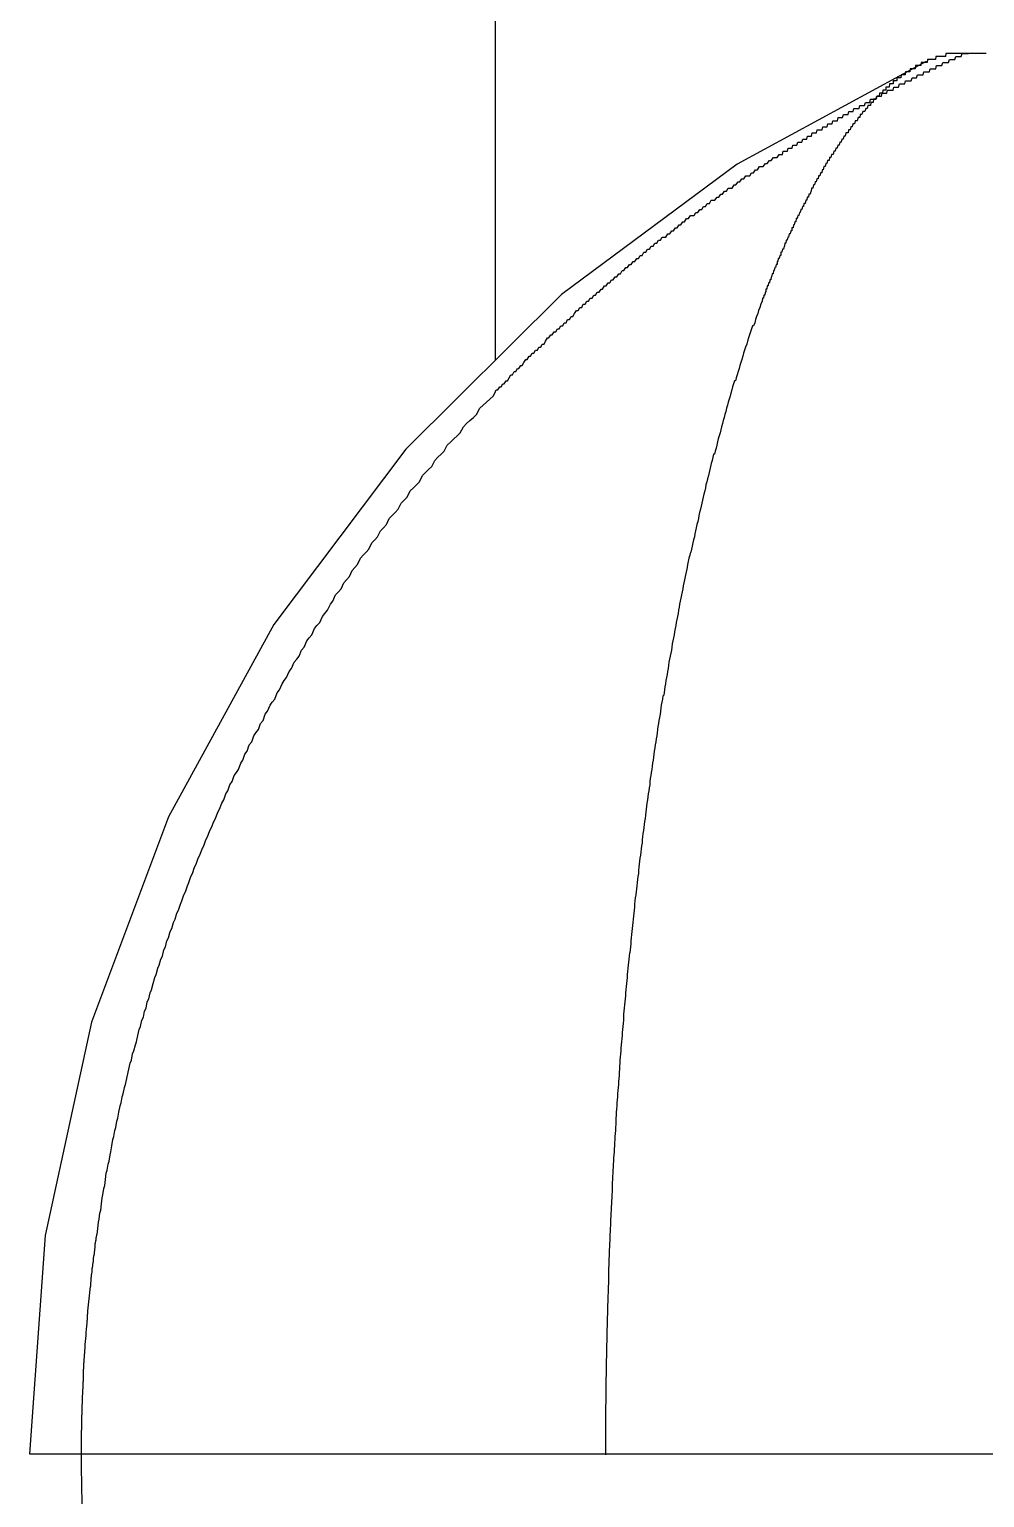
# Paper-space layout '2 DOOR PANEL LAYOUT - A1 Sheet' of a CAD drawing. Extents: x 50 to 825, y 22 to 486.
# Drawn here: x 437.1713 to 437.2119, y 339.5498 to 339.6122 of the extents above; entities that cross this region are included whole.
import ezdxf

# ---------------------------------------------------------------- set-up
doc = ezdxf.new("R2010")
doc.units = 0
doc.layers.add('N-EQPM', color=3, linetype='Continuous', lineweight=25)

psp = doc.layouts.new('2 DOOR PANEL LAYOUT - A1 Sheet')

# ---------------------------------------------------------------- linework, layer by layer
at = {"layer": 'N-EQPM', "linetype": 'Continuous'}
for p, q in [((437.191128, 339.598176), (437.191128, 340.42621)), ((437.209439, 339.610876), (437.20141, 339.60652)), ((437.20141, 339.60652), (437.193934, 339.600965)), ((437.17198, 339.560939), (437.171314, 339.551654)), ((437.171314, 339.551654), (437.22668, 339.551654))]:
    psp.add_line(p, q, dxfattribs=at)
psp.add_lwpolyline([(437.193934, 339.600965), (437.187315, 339.594386), (437.181707, 339.586928), (437.177224, 339.578748), (437.173961, 339.570021), (437.17198, 339.560939)], dxfattribs=at)
at = {"layer": 'N-EQPM'}
for points in [[(437.206978, 339.609142, 0), (437.207004, 339.609142, 0), (437.207043, 339.609142, 0), (437.207069, 339.609272, 0), (437.207108, 339.609272, 0), (437.207147, 339.609272, 0), (437.207173, 339.609272, 0), (437.207212, 339.609272, 0), (437.207238, 339.609272, 0), (437.207277, 339.609272, 0), (437.207303, 339.609272, 0), (437.207342, 339.609402, 0), (437.207368, 339.609402, 0), (437.207407, 339.609402, 0), (437.207433, 339.609402, 0), (437.207472, 339.609402, 0), (437.207498, 339.609402, 0), (437.207538, 339.609402, 0), (437.207577, 339.609532, 0), (437.207603, 339.609532, 0), (437.207642, 339.609532, 0), (437.207668, 339.609532, 0), (437.207707, 339.609532, 0), (437.207733, 339.609532, 0), (437.207772, 339.609532, 0), (437.207798, 339.609662, 0), (437.207837, 339.609662, 0), (437.207876, 339.609662, 0), (437.207902, 339.609662, 0), (437.207941, 339.609662, 0), (437.207967, 339.609662, 0), (437.208006, 339.609662, 0), (437.208032, 339.609662, 0), (437.208071, 339.609792, 0), (437.208097, 339.609792, 0), (437.208136, 339.609792, 0), (437.208175, 339.609792, 0), (437.208201, 339.609792, 0), (437.20824, 339.609792, 0), (437.208266, 339.609792, 0), (437.208305, 339.609923, 0), (437.208331, 339.609923, 0), (437.20837, 339.609923, 0), (437.208396, 339.609923, 0), (437.208436, 339.609923, 0), (437.208475, 339.609923, 0), (437.208501, 339.609923, 0), (437.20854, 339.609923, 0), (437.208566, 339.610053, 0), (437.208605, 339.610053, 0), (437.208631, 339.610053, 0), (437.20867, 339.610053, 0), (437.208709, 339.610053, 0), (437.208735, 339.610053, 0), (437.208774, 339.610053, 0), (437.2088, 339.610053, 0), (437.208839, 339.610183, 0), (437.208865, 339.610183, 0), (437.208904, 339.610183, 0), (437.208943, 339.610183, 0), (437.208969, 339.610183, 0), (437.209008, 339.610183, 0), (437.209034, 339.610183, 0), (437.209073, 339.610313, 0), (437.209112, 339.610313, 0), (437.209138, 339.610313, 0), (437.209177, 339.610313, 0), (437.209203, 339.610313, 0), (437.209242, 339.610313, 0), (437.209268, 339.610313, 0), (437.209307, 339.610313, 0), (437.209347, 339.610443, 0), (437.209373, 339.610443, 0), (437.209412, 339.610443, 0), (437.209438, 339.610443, 0), (437.209477, 339.610443, 0), (437.209516, 339.610443, 0), (437.209542, 339.610443, 0), (437.209581, 339.610443, 0), (437.209607, 339.610573, 0), (437.209646, 339.610573, 0), (437.209685, 339.610573, 0), (437.209711, 339.610573, 0), (437.20975, 339.610573, 0), (437.209776, 339.610573, 0), (437.209815, 339.610573, 0), (437.209854, 339.610573, 0), (437.20988, 339.610703, 0), (437.209919, 339.610703, 0), (437.209945, 339.610703, 0), (437.209984, 339.610703, 0), (437.210023, 339.610703, 0), (437.210049, 339.610703, 0), (437.210088, 339.610703, 0), (437.210114, 339.610703, 0), (437.210153, 339.610834, 0), (437.210192, 339.610834, 0), (437.210218, 339.610834, 0), (437.210258, 339.610834, 0), (437.210284, 339.610834, 0), (437.210323, 339.610834, 0), (437.210362, 339.610834, 0), (437.210388, 339.610834, 0), (437.210427, 339.610964, 0), (437.210453, 339.610964, 0), (437.210492, 339.610964, 0), (437.210531, 339.610964, 0), (437.210557, 339.610964, 0), (437.210596, 339.610964, 0), (437.210635, 339.610964, 0), (437.210661, 339.610964, 0), (437.2107, 339.611094, 0), (437.210726, 339.611094, 0), (437.210765, 339.611094, 0), (437.210804, 339.611094, 0), (437.21083, 339.611094, 0), (437.210869, 339.611094, 0), (437.210895, 339.611094, 0), (437.210934, 339.611094, 0), (437.210973, 339.611224, 0), (437.210999, 339.611224, 0), (437.211038, 339.611224, 0), (437.211077, 339.611224, 0), (437.211103, 339.611224, 0), (437.211142, 339.611224, 0), (437.211169, 339.611224, 0), (437.211208, 339.611224, 0), (437.211247, 339.611224, 0)], [(437.209438, 339.610834, 0), (437.209425, 339.610834, 0), (437.209412, 339.610834, 0), (437.209386, 339.610834, 0), (437.209373, 339.610834, 0), (437.20936, 339.610834, 0), (437.209334, 339.610834, 0), (437.20932, 339.610834, 0), (437.209307, 339.610834, 0), (437.209281, 339.610834, 0), (437.209268, 339.610834, 0), (437.209255, 339.610834, 0), (437.209229, 339.610834, 0), (437.209216, 339.610703, 0), (437.209203, 339.610703, 0), (437.209177, 339.610703, 0), (437.209164, 339.610703, 0), (437.209151, 339.610703, 0), (437.209125, 339.610703, 0), (437.209112, 339.610703, 0), (437.209099, 339.610703, 0), (437.209086, 339.610703, 0), (437.20906, 339.610703, 0), (437.209047, 339.610703, 0), (437.209034, 339.610703, 0), (437.209008, 339.610703, 0), (437.208995, 339.610703, 0), (437.208982, 339.610703, 0), (437.208969, 339.610573, 0), (437.208943, 339.610573, 0), (437.20893, 339.610573, 0), (437.208917, 339.610573, 0), (437.208891, 339.610573, 0), (437.208878, 339.610573, 0), (437.208865, 339.610573, 0), (437.208852, 339.610573, 0), (437.208826, 339.610573, 0), (437.208813, 339.610573, 0), (437.2088, 339.610573, 0), (437.208787, 339.610573, 0), (437.208761, 339.610573, 0), (437.208748, 339.610443, 0), (437.208735, 339.610443, 0), (437.208722, 339.610443, 0), (437.208696, 339.610443, 0), (437.208683, 339.610443, 0), (437.20867, 339.610443, 0), (437.208657, 339.610443, 0), (437.208631, 339.610443, 0), (437.208618, 339.610443, 0), (437.208605, 339.610443, 0), (437.208592, 339.610443, 0), (437.208566, 339.610443, 0), (437.208553, 339.610313, 0), (437.20854, 339.610313, 0), (437.208527, 339.610313, 0), (437.208514, 339.610313, 0), (437.208488, 339.610313, 0), (437.208475, 339.610313, 0), (437.208462, 339.610313, 0), (437.208449, 339.610313, 0), (437.208423, 339.610313, 0), (437.208409, 339.610313, 0), (437.208396, 339.610313, 0), (437.208383, 339.610313, 0), (437.20837, 339.610183, 0), (437.208344, 339.610183, 0), (437.208331, 339.610183, 0), (437.208318, 339.610183, 0), (437.208305, 339.610183, 0), (437.208292, 339.610183, 0), (437.208279, 339.610183, 0), (437.208253, 339.610183, 0), (437.20824, 339.610183, 0), (437.208227, 339.610183, 0), (437.208214, 339.610183, 0), (437.208201, 339.610183, 0), (437.208188, 339.610053, 0), (437.208162, 339.610053, 0), (437.208149, 339.610053, 0), (437.208136, 339.610053, 0), (437.208123, 339.610053, 0), (437.20811, 339.610053, 0), (437.208097, 339.610053, 0), (437.208071, 339.610053, 0), (437.208058, 339.610053, 0), (437.208045, 339.610053, 0), (437.208032, 339.609923, 0), (437.208019, 339.609923, 0), (437.208006, 339.609923, 0), (437.207993, 339.609923, 0), (437.207967, 339.609923, 0), (437.207954, 339.609923, 0), (437.207941, 339.609923, 0), (437.207928, 339.609923, 0), (437.207915, 339.609923, 0), (437.207902, 339.609923, 0), (437.207889, 339.609923, 0), (437.207863, 339.609792, 0), (437.20785, 339.609792, 0), (437.207837, 339.609792, 0), (437.207824, 339.609792, 0), (437.207811, 339.609792, 0), (437.207798, 339.609792, 0), (437.207785, 339.609792, 0), (437.207772, 339.609792, 0), (437.207759, 339.609792, 0), (437.207733, 339.609792, 0), (437.20772, 339.609662, 0), (437.207707, 339.609662, 0), (437.207694, 339.609662, 0), (437.207681, 339.609662, 0), (437.207668, 339.609662, 0), (437.207655, 339.609662, 0), (437.207642, 339.609662, 0), (437.207629, 339.609662, 0), (437.207616, 339.609662, 0), (437.207603, 339.609662, 0), (437.20759, 339.609532, 0), (437.207564, 339.609532, 0), (437.207551, 339.609532, 0), (437.207538, 339.609532, 0), (437.207525, 339.609532, 0), (437.207512, 339.609532, 0), (437.207498, 339.609532, 0), (437.207485, 339.609532, 0), (437.207472, 339.609532, 0), (437.207459, 339.609532, 0), (437.207446, 339.609402, 0), (437.207433, 339.609402, 0), (437.20742, 339.609402, 0), (437.207407, 339.609402, 0), (437.207394, 339.609402, 0), (437.207381, 339.609402, 0), (437.207368, 339.609402, 0), (437.207355, 339.609402, 0), (437.207342, 339.609402, 0), (437.207316, 339.609272, 0), (437.207303, 339.609272, 0), (437.20729, 339.609272, 0), (437.207277, 339.609272, 0), (437.207264, 339.609272, 0), (437.207251, 339.609272, 0), (437.207238, 339.609272, 0), (437.207225, 339.609272, 0), (437.207212, 339.609272, 0), (437.207199, 339.609272, 0), (437.207186, 339.609142, 0), (437.207173, 339.609142, 0), (437.20716, 339.609142, 0), (437.207147, 339.609142, 0), (437.207134, 339.609142, 0), (437.207121, 339.609142, 0), (437.207108, 339.609142, 0), (437.207095, 339.609142, 0), (437.207082, 339.609142, 0), (437.207069, 339.609012, 0), (437.207056, 339.609012, 0), (437.207043, 339.609012, 0), (437.20703, 339.609012, 0)], [(437.211247, 339.611224, 0), (437.211234, 339.611224, 0), (437.211221, 339.611224, 0), (437.211195, 339.611224, 0), (437.211182, 339.611224, 0), (437.211169, 339.611224, 0), (437.211155, 339.611224, 0), (437.211142, 339.611224, 0), (437.211129, 339.611224, 0), (437.211116, 339.611224, 0), (437.211103, 339.611224, 0), (437.211077, 339.611224, 0), (437.211064, 339.611224, 0), (437.211051, 339.611224, 0), (437.211038, 339.611224, 0), (437.211025, 339.611224, 0), (437.211012, 339.611224, 0), (437.210999, 339.611224, 0), (437.210986, 339.611224, 0), (437.21096, 339.611224, 0), (437.210947, 339.611224, 0), (437.210934, 339.611224, 0), (437.210921, 339.611224, 0), (437.210908, 339.611224, 0), (437.210895, 339.611224, 0), (437.210882, 339.611224, 0), (437.210869, 339.611224, 0), (437.210856, 339.611224, 0), (437.21083, 339.611224, 0), (437.210817, 339.611224, 0), (437.210804, 339.611224, 0), (437.210791, 339.611224, 0), (437.210778, 339.611224, 0), (437.210765, 339.611224, 0), (437.210752, 339.611224, 0), (437.210739, 339.611224, 0), (437.210713, 339.611224, 0), (437.2107, 339.611224, 0), (437.210687, 339.611224, 0), (437.210674, 339.611224, 0), (437.210661, 339.611224, 0), (437.210648, 339.611224, 0), (437.210635, 339.611224, 0), (437.210622, 339.611224, 0), (437.210609, 339.611224, 0), (437.210583, 339.611224, 0), (437.21057, 339.611224, 0), (437.210557, 339.611224, 0), (437.210544, 339.611224, 0), (437.210531, 339.611224, 0), (437.210518, 339.611224, 0), (437.210505, 339.611224, 0), (437.210492, 339.611224, 0), (437.210479, 339.611224, 0), (437.210453, 339.611224, 0), (437.21044, 339.611224, 0), (437.210427, 339.611224, 0), (437.210414, 339.611224, 0), (437.210401, 339.611224, 0), (437.210388, 339.611224, 0), (437.210375, 339.611224, 0), (437.210362, 339.611224, 0), (437.210349, 339.611224, 0), (437.210336, 339.611224, 0), (437.21031, 339.611224, 0), (437.210297, 339.611224, 0), (437.210284, 339.611224, 0), (437.210271, 339.611224, 0), (437.210258, 339.611094, 0), (437.210244, 339.611094, 0), (437.210231, 339.611094, 0), (437.210218, 339.611094, 0), (437.210205, 339.611094, 0), (437.210192, 339.611094, 0), (437.210166, 339.611094, 0), (437.210153, 339.611094, 0), (437.21014, 339.611094, 0), (437.210127, 339.611094, 0), (437.210114, 339.611094, 0), (437.210101, 339.611094, 0), (437.210088, 339.611094, 0), (437.210075, 339.611094, 0), (437.210062, 339.611094, 0), (437.210049, 339.611094, 0), (437.210036, 339.611094, 0), (437.210023, 339.611094, 0), (437.209997, 339.611094, 0), (437.209984, 339.611094, 0), (437.209971, 339.611094, 0), (437.209958, 339.611094, 0), (437.209945, 339.611094, 0), (437.209932, 339.611094, 0), (437.209919, 339.611094, 0), (437.209906, 339.611094, 0), (437.209893, 339.611094, 0), (437.20988, 339.611094, 0), (437.209867, 339.611094, 0), (437.209854, 339.611094, 0), (437.209841, 339.610964, 0), (437.209828, 339.610964, 0), (437.209802, 339.610964, 0), (437.209789, 339.610964, 0), (437.209776, 339.610964, 0), (437.209763, 339.610964, 0), (437.20975, 339.610964, 0), (437.209737, 339.610964, 0), (437.209724, 339.610964, 0), (437.209711, 339.610964, 0), (437.209698, 339.610964, 0), (437.209685, 339.610964, 0), (437.209672, 339.610964, 0), (437.209659, 339.610964, 0), (437.209646, 339.610964, 0), (437.209633, 339.610964, 0), (437.20962, 339.610964, 0), (437.209607, 339.610964, 0), (437.209594, 339.610964, 0), (437.209581, 339.610964, 0), (437.209568, 339.610964, 0), (437.209555, 339.610964, 0), (437.209529, 339.610964, 0), (437.209516, 339.610964, 0), (437.209503, 339.610964, 0), (437.20949, 339.610834, 0), (437.209477, 339.610834, 0), (437.209464, 339.610834, 0), (437.209451, 339.610834, 0), (437.209438, 339.610834, 0)], [(437.211988, 339.611224, 0), (437.211871, 339.611224, 0), (437.211741, 339.611224, 0), (437.211624, 339.611224, 0), (437.211494, 339.611224, 0), (437.211364, 339.611224, 0), (437.211247, 339.611224, 0)], [(437.20703, 339.609012, 0), (437.207004, 339.609012, 0), (437.206965, 339.609012, 0), (437.206939, 339.608881, 0), (437.2069, 339.608881, 0), (437.206874, 339.608881, 0), (437.206835, 339.608751, 0), (437.206809, 339.608751, 0), (437.20677, 339.608751, 0), (437.206744, 339.608751, 0), (437.206705, 339.608621, 0), (437.206679, 339.608621, 0), (437.20664, 339.608621, 0), (437.206614, 339.608491, 0), (437.206574, 339.608491, 0), (437.206548, 339.608491, 0), (437.206509, 339.608361, 0), (437.206483, 339.608361, 0), (437.206457, 339.608361, 0), (437.206418, 339.608361, 0), (437.206392, 339.608231, 0), (437.206366, 339.608231, 0), (437.206327, 339.608231, 0), (437.206301, 339.608101, 0), (437.206275, 339.608101, 0), (437.206236, 339.608101, 0), (437.20621, 339.60797, 0), (437.206184, 339.60797, 0), (437.206145, 339.60797, 0), (437.206119, 339.60784, 0), (437.206093, 339.60784, 0), (437.206054, 339.60784, 0), (437.206028, 339.60784, 0), (437.206002, 339.60771, 0), (437.205976, 339.60771, 0), (437.205937, 339.60771, 0), (437.205911, 339.60758, 0), (437.205885, 339.60758, 0), (437.205859, 339.60758, 0), (437.205833, 339.60745, 0), (437.205794, 339.60745, 0), (437.205768, 339.60745, 0), (437.205742, 339.60732, 0), (437.205716, 339.60732, 0), (437.20569, 339.60732, 0), (437.205663, 339.60719, 0), (437.205637, 339.60719, 0), (437.205598, 339.60719, 0), (437.205572, 339.607059, 0), (437.205546, 339.607059, 0), (437.20552, 339.607059, 0), (437.205494, 339.606929, 0), (437.205468, 339.606929, 0), (437.205442, 339.606929, 0), (437.205416, 339.606929, 0), (437.20539, 339.606799, 0), (437.205364, 339.606799, 0), (437.205338, 339.606799, 0), (437.205312, 339.606669, 0), (437.205273, 339.606669, 0), (437.205247, 339.606669, 0), (437.205221, 339.606539, 0), (437.205195, 339.606539, 0), (437.205169, 339.606539, 0), (437.205143, 339.606409, 0), (437.205117, 339.606409, 0), (437.205091, 339.606409, 0), (437.205065, 339.606279, 0), (437.205052, 339.606279, 0), (437.205026, 339.606279, 0), (437.205, 339.606148, 0), (437.204974, 339.606148, 0), (437.204948, 339.606148, 0), (437.204922, 339.606018, 0), (437.204896, 339.606018, 0), (437.20487, 339.606018, 0), (437.204844, 339.605888, 0), (437.204818, 339.605888, 0), (437.204792, 339.605888, 0), (437.204766, 339.605758, 0), (437.204739, 339.605758, 0), (437.204726, 339.605758, 0), (437.2047, 339.605628, 0), (437.204674, 339.605628, 0), (437.204648, 339.605628, 0), (437.204622, 339.605498, 0), (437.204596, 339.605498, 0), (437.20457, 339.605498, 0), (437.204557, 339.605368, 0), (437.204531, 339.605368, 0), (437.204505, 339.605237, 0), (437.204479, 339.605237, 0), (437.204453, 339.605237, 0), (437.20444, 339.605107, 0), (437.204414, 339.605107, 0), (437.204388, 339.605107, 0), (437.204362, 339.604977, 0), (437.204336, 339.604977, 0), (437.204323, 339.604977, 0), (437.204297, 339.604847, 0), (437.204271, 339.604847, 0), (437.204245, 339.604847, 0), (437.204232, 339.604717, 0), (437.204206, 339.604717, 0), (437.20418, 339.604717, 0), (437.204154, 339.604587, 0), (437.204141, 339.604587, 0), (437.204115, 339.604587, 0), (437.204089, 339.604457, 0), (437.204076, 339.604457, 0), (437.20405, 339.604457, 0), (437.204024, 339.604326, 0), (437.203998, 339.604326, 0), (437.203985, 339.604326, 0), (437.203959, 339.604196, 0), (437.203933, 339.604196, 0), (437.20392, 339.604196, 0), (437.203894, 339.604066, 0), (437.203868, 339.604066, 0), (437.203855, 339.604066, 0), (437.203828, 339.603936, 0), (437.203802, 339.603936, 0), (437.203789, 339.603806, 0), (437.203763, 339.603806, 0), (437.203737, 339.603806, 0), (437.203724, 339.603676, 0), (437.203698, 339.603676, 0), (437.203685, 339.603676, 0), (437.203659, 339.603546, 0), (437.203633, 339.603546, 0), (437.20362, 339.603546, 0), (437.203594, 339.603415, 0), (437.203581, 339.603415, 0), (437.203555, 339.603415, 0), (437.203529, 339.603285, 0), (437.203516, 339.603285, 0), (437.20349, 339.603285, 0), (437.203477, 339.603155, 0), (437.203451, 339.603155, 0), (437.203438, 339.603155, 0), (437.203412, 339.603025, 0), (437.203399, 339.603025, 0), (437.203373, 339.602895, 0), (437.203347, 339.602895, 0), (437.203334, 339.602895, 0), (437.203308, 339.602765, 0), (437.203295, 339.602765, 0), (437.203269, 339.602765, 0), (437.203256, 339.602635, 0), (437.20323, 339.602635, 0), (437.203217, 339.602635, 0), (437.203191, 339.602504, 0), (437.203178, 339.602504, 0), (437.203152, 339.602504, 0), (437.203139, 339.602374, 0), (437.203113, 339.602374, 0), (437.2031, 339.602244, 0), (437.203074, 339.602244, 0), (437.203061, 339.602244, 0), (437.203035, 339.602114, 0), (437.203022, 339.602114, 0), (437.203009, 339.602114, 0), (437.202983, 339.601984, 0), (437.20297, 339.601984, 0), (437.202944, 339.601984, 0), (437.202931, 339.601854, 0), (437.202904, 339.601854, 0), (437.202891, 339.601854, 0), (437.202865, 339.601724, 0), (437.202852, 339.601724, 0), (437.202839, 339.601593, 0), (437.202813, 339.601593, 0), (437.2028, 339.601593, 0), (437.202774, 339.601463, 0), (437.202761, 339.601463, 0), (437.202735, 339.601463, 0), (437.202722, 339.601333, 0), (437.202709, 339.601333, 0), (437.202683, 339.601333, 0), (437.20267, 339.601203, 0), (437.202657, 339.601203, 0), (437.202631, 339.601203, 0), (437.202618, 339.601073, 0), (437.202592, 339.601073, 0), (437.202579, 339.600943, 0), (437.202566, 339.600943, 0), (437.20254, 339.600943, 0), (437.202527, 339.600813, 0), (437.202514, 339.600813, 0), (437.202488, 339.600813, 0), (437.202475, 339.600682, 0), (437.202462, 339.600682, 0)], [(437.203191, 339.606929, 0), (437.203217, 339.606929, 0), (437.203243, 339.606929, 0), (437.203282, 339.606929, 0), (437.203308, 339.606929, 0), (437.203334, 339.606929, 0), (437.20336, 339.607059, 0), (437.203399, 339.607059, 0), (437.203425, 339.607059, 0), (437.203451, 339.607059, 0), (437.203477, 339.607059, 0), (437.203516, 339.607059, 0), (437.203542, 339.607059, 0), (437.203568, 339.60719, 0), (437.203594, 339.60719, 0), (437.203633, 339.60719, 0), (437.203659, 339.60719, 0), (437.203685, 339.60719, 0), (437.203711, 339.60719, 0), (437.20375, 339.60719, 0), (437.203776, 339.60732, 0), (437.203802, 339.60732, 0), (437.203828, 339.60732, 0), (437.203868, 339.60732, 0), (437.203894, 339.60732, 0), (437.20392, 339.60732, 0), (437.203946, 339.60732, 0), (437.203985, 339.60745, 0), (437.204011, 339.60745, 0), (437.204037, 339.60745, 0), (437.204076, 339.60745, 0), (437.204102, 339.60745, 0), (437.204128, 339.60745, 0), (437.204154, 339.60745, 0), (437.204193, 339.60758, 0), (437.204219, 339.60758, 0), (437.204245, 339.60758, 0), (437.204271, 339.60758, 0), (437.20431, 339.60758, 0), (437.204336, 339.60758, 0), (437.204362, 339.60758, 0), (437.204401, 339.60771, 0), (437.204427, 339.60771, 0), (437.204453, 339.60771, 0), (437.204479, 339.60771, 0), (437.204518, 339.60771, 0), (437.204544, 339.60771, 0), (437.20457, 339.60771, 0), (437.204596, 339.60784, 0), (437.204635, 339.60784, 0), (437.204661, 339.60784, 0), (437.204687, 339.60784, 0), (437.204726, 339.60784, 0), (437.204752, 339.60784, 0), (437.204779, 339.60784, 0), (437.204805, 339.60797, 0), (437.204844, 339.60797, 0), (437.20487, 339.60797, 0), (437.204896, 339.60797, 0), (437.204935, 339.60797, 0), (437.204961, 339.60797, 0), (437.204987, 339.60797, 0), (437.205013, 339.60797, 0), (437.205052, 339.608101, 0), (437.205078, 339.608101, 0), (437.205104, 339.608101, 0), (437.205143, 339.608101, 0), (437.205169, 339.608101, 0), (437.205195, 339.608101, 0), (437.205234, 339.608101, 0), (437.20526, 339.608231, 0), (437.205286, 339.608231, 0), (437.205312, 339.608231, 0), (437.205351, 339.608231, 0), (437.205377, 339.608231, 0), (437.205403, 339.608231, 0), (437.205442, 339.608231, 0), (437.205468, 339.608361, 0), (437.205494, 339.608361, 0), (437.205533, 339.608361, 0), (437.205559, 339.608361, 0), (437.205585, 339.608361, 0), (437.205611, 339.608361, 0), (437.20565, 339.608361, 0), (437.205677, 339.608361, 0), (437.205703, 339.608491, 0), (437.205742, 339.608491, 0), (437.205768, 339.608491, 0), (437.205794, 339.608491, 0), (437.205833, 339.608491, 0), (437.205859, 339.608491, 0), (437.205885, 339.608491, 0), (437.205924, 339.608621, 0), (437.20595, 339.608621, 0), (437.205976, 339.608621, 0), (437.206002, 339.608621, 0), (437.206041, 339.608621, 0), (437.206067, 339.608621, 0), (437.206093, 339.608621, 0), (437.206132, 339.608621, 0), (437.206158, 339.608751, 0), (437.206184, 339.608751, 0), (437.206223, 339.608751, 0), (437.206249, 339.608751, 0), (437.206275, 339.608751, 0), (437.206314, 339.608751, 0), (437.20634, 339.608751, 0), (437.206366, 339.608881, 0), (437.206405, 339.608881, 0), (437.206431, 339.608881, 0), (437.206457, 339.608881, 0), (437.206496, 339.608881, 0), (437.206522, 339.608881, 0), (437.206548, 339.608881, 0), (437.206587, 339.608881, 0), (437.206614, 339.609012, 0), (437.20664, 339.609012, 0), (437.206679, 339.609012, 0), (437.206705, 339.609012, 0), (437.206731, 339.609012, 0), (437.20677, 339.609012, 0), (437.206796, 339.609012, 0), (437.206822, 339.609012, 0), (437.206861, 339.609142, 0), (437.206887, 339.609142, 0), (437.206913, 339.609142, 0), (437.206952, 339.609142, 0), (437.206978, 339.609142, 0)], [(437.191035, 339.596648, 0), (437.191101, 339.596778, 0), (437.191166, 339.596908, 0), (437.191231, 339.596908, 0), (437.191309, 339.597038, 0), (437.191374, 339.597038, 0), (437.191439, 339.597169, 0), (437.191504, 339.597169, 0), (437.191582, 339.597299, 0), (437.191647, 339.597299, 0), (437.191712, 339.597429, 0), (437.19179, 339.597559, 0), (437.191855, 339.597559, 0), (437.19192, 339.597689, 0), (437.191999, 339.597689, 0), (437.192064, 339.597819, 0), (437.192129, 339.597819, 0), (437.192207, 339.597949, 0), (437.192272, 339.597949, 0), (437.192337, 339.59808, 0), (437.192415, 339.59821, 0), (437.19248, 339.59821, 0), (437.192558, 339.59834, 0), (437.192623, 339.59834, 0), (437.192688, 339.59847, 0), (437.192766, 339.59847, 0), (437.192831, 339.5986, 0), (437.19291, 339.5986, 0), (437.192975, 339.59873, 0), (437.193053, 339.59873, 0), (437.193118, 339.59886, 0), (437.193196, 339.59886, 0), (437.193261, 339.598991, 0), (437.193339, 339.599121, 0), (437.193404, 339.599121, 0), (437.193482, 339.599251, 0), (437.193547, 339.599251, 0), (437.193625, 339.599381, 0), (437.19369, 339.599381, 0), (437.193768, 339.599511, 0), (437.193834, 339.599511, 0), (437.193912, 339.599641, 0), (437.19399, 339.599641, 0), (437.194055, 339.599771, 0), (437.194133, 339.599771, 0), (437.194198, 339.599902, 0), (437.194276, 339.599902, 0), (437.194354, 339.600032, 0), (437.194419, 339.600032, 0), (437.194497, 339.600162, 0), (437.194575, 339.600292, 0), (437.19464, 339.600292, 0), (437.194719, 339.600422, 0), (437.194797, 339.600422, 0), (437.194862, 339.600552, 0), (437.19494, 339.600552, 0), (437.195018, 339.600682, 0), (437.195083, 339.600682, 0), (437.195161, 339.600813, 0), (437.195239, 339.600813, 0), (437.195317, 339.600943, 0), (437.195382, 339.600943, 0), (437.19546, 339.601073, 0), (437.195538, 339.601073, 0), (437.195617, 339.601203, 0), (437.195682, 339.601203, 0), (437.19576, 339.601333, 0), (437.195838, 339.601333, 0), (437.195916, 339.601463, 0), (437.195994, 339.601463, 0), (437.196059, 339.601593, 0), (437.196137, 339.601593, 0), (437.196215, 339.601724, 0), (437.196293, 339.601724, 0), (437.196371, 339.601854, 0), (437.196449, 339.601854, 0), (437.196514, 339.601984, 0), (437.196593, 339.601984, 0), (437.196671, 339.602114, 0), (437.196749, 339.602114, 0), (437.196827, 339.602244, 0), (437.196905, 339.602244, 0), (437.196983, 339.602374, 0), (437.197061, 339.602374, 0), (437.197139, 339.602504, 0), (437.197217, 339.602504, 0), (437.197282, 339.602635, 0), (437.19736, 339.602635, 0), (437.197438, 339.602765, 0), (437.197517, 339.602765, 0), (437.197595, 339.602895, 0), (437.197673, 339.602895, 0), (437.197751, 339.603025, 0), (437.197829, 339.603025, 0), (437.197907, 339.603155, 0), (437.197985, 339.603155, 0), (437.198063, 339.603285, 0), (437.198141, 339.603285, 0), (437.198219, 339.603415, 0), (437.198297, 339.603415, 0), (437.198376, 339.603415, 0), (437.198454, 339.603546, 0), (437.198545, 339.603546, 0), (437.198623, 339.603676, 0), (437.198701, 339.603676, 0), (437.198779, 339.603806, 0), (437.198857, 339.603806, 0), (437.198935, 339.603936, 0), (437.199013, 339.603936, 0), (437.199091, 339.604066, 0), (437.199169, 339.604066, 0), (437.199247, 339.604196, 0), (437.199339, 339.604196, 0), (437.199417, 339.604326, 0), (437.199495, 339.604326, 0), (437.199573, 339.604326, 0), (437.199651, 339.604457, 0), (437.199729, 339.604457, 0), (437.19982, 339.604587, 0), (437.199898, 339.604587, 0), (437.199976, 339.604717, 0), (437.200054, 339.604717, 0), (437.200132, 339.604847, 0), (437.200224, 339.604847, 0), (437.200302, 339.604977, 0), (437.20038, 339.604977, 0), (437.200458, 339.604977, 0), (437.200549, 339.605107, 0), (437.200627, 339.605107, 0), (437.200705, 339.605237, 0), (437.200783, 339.605237, 0), (437.200874, 339.605368, 0), (437.200952, 339.605368, 0), (437.20103, 339.605498, 0), (437.201109, 339.605498, 0), (437.2012, 339.605498, 0), (437.201278, 339.605628, 0), (437.201356, 339.605628, 0), (437.201447, 339.605758, 0), (437.201525, 339.605758, 0), (437.201603, 339.605888, 0), (437.201694, 339.605888, 0), (437.201772, 339.606018, 0), (437.20185, 339.606018, 0), (437.201941, 339.606018, 0), (437.20202, 339.606148, 0), (437.202098, 339.606148, 0), (437.202189, 339.606279, 0), (437.202267, 339.606279, 0), (437.202358, 339.606409, 0), (437.202436, 339.606409, 0), (437.202514, 339.606409, 0), (437.202605, 339.606539, 0), (437.202683, 339.606539, 0), (437.202774, 339.606669, 0), (437.202852, 339.606669, 0), (437.202944, 339.606799, 0), (437.203022, 339.606799, 0), (437.2031, 339.606799, 0), (437.203191, 339.606929, 0)], [(437.202462, 339.600682, 0), (437.20241, 339.600552, 0), (437.202371, 339.600422, 0), (437.202319, 339.600292, 0), (437.20228, 339.600162, 0), (437.202228, 339.600032, 0), (437.202189, 339.599902, 0), (437.20215, 339.599771, 0), (437.202098, 339.599641, 0), (437.202059, 339.599641, 0), (437.20202, 339.599511, 0), (437.201967, 339.599381, 0), (437.201928, 339.599251, 0), (437.201889, 339.599121, 0), (437.20185, 339.598991, 0), (437.201811, 339.59886, 0), (437.201759, 339.59873, 0), (437.20172, 339.5986, 0), (437.201681, 339.59847, 0), (437.201642, 339.59834, 0), (437.201603, 339.59821, 0), (437.201564, 339.59808, 0), (437.201525, 339.597949, 0), (437.201486, 339.597819, 0), (437.201447, 339.597689, 0), (437.201408, 339.597559, 0), (437.201369, 339.597429, 0), (437.20133, 339.597299, 0), (437.201291, 339.597299, 0), (437.201252, 339.597169, 0), (437.201213, 339.597038, 0), (437.201174, 339.596908, 0), (437.201135, 339.596778, 0), (437.201109, 339.596648, 0), (437.201069, 339.596518, 0), (437.20103, 339.596388, 0), (437.200991, 339.596258, 0), (437.200952, 339.596128, 0), (437.200926, 339.595997, 0), (437.200887, 339.595867, 0), (437.200848, 339.595737, 0), (437.200809, 339.595607, 0), (437.200783, 339.595477, 0), (437.200744, 339.595347, 0), (437.200705, 339.595217, 0), (437.200679, 339.595086, 0), (437.20064, 339.594956, 0), (437.200601, 339.594826, 0), (437.200575, 339.594696, 0), (437.200536, 339.594566, 0), (437.20051, 339.594436, 0), (437.200471, 339.594306, 0), (437.200445, 339.594175, 0), (437.200406, 339.594175, 0), (437.200367, 339.594045, 0), (437.200341, 339.593915, 0), (437.200302, 339.593785, 0), (437.200276, 339.593655, 0), (437.20025, 339.593525, 0), (437.200211, 339.593395, 0), (437.200184, 339.593264, 0), (437.200145, 339.593134, 0), (437.200119, 339.593004, 0), (437.20008, 339.592874, 0), (437.200054, 339.592744, 0), (437.200028, 339.592614, 0), (437.199989, 339.592484, 0), (437.199963, 339.592353, 0), (437.199937, 339.592223, 0), (437.199898, 339.592093, 0), (437.199872, 339.591963, 0), (437.199846, 339.591833, 0), (437.199807, 339.591703, 0), (437.199781, 339.591573, 0), (437.199755, 339.591442, 0), (437.199729, 339.591312, 0), (437.19969, 339.591182, 0), (437.199664, 339.591052, 0), (437.199638, 339.590922, 0), (437.199612, 339.590792, 0), (437.199586, 339.590662, 0), (437.199547, 339.590531, 0), (437.199521, 339.590401, 0), (437.199495, 339.590271, 0), (437.199469, 339.590141, 0), (437.199443, 339.590011, 0), (437.199417, 339.590011, 0), (437.199391, 339.589881, 0), (437.199352, 339.589751, 0), (437.199326, 339.58962, 0), (437.1993, 339.58949, 0), (437.199274, 339.58936, 0), (437.199247, 339.58923, 0), (437.199221, 339.5891, 0), (437.199195, 339.58897, 0), (437.199169, 339.58884, 0), (437.199143, 339.588709, 0), (437.199117, 339.588579, 0), (437.199091, 339.588449, 0), (437.199065, 339.588319, 0), (437.199039, 339.588189, 0), (437.199013, 339.588059, 0), (437.198987, 339.587929, 0), (437.198961, 339.587798, 0), (437.198935, 339.587668, 0), (437.198909, 339.587538, 0), (437.198896, 339.587408, 0), (437.19887, 339.587278, 0), (437.198844, 339.587148, 0), (437.198818, 339.587018, 0), (437.198792, 339.586887, 0), (437.198766, 339.586757, 0), (437.19874, 339.586627, 0), (437.198727, 339.586497, 0), (437.198701, 339.586367, 0), (437.198675, 339.586237, 0), (437.198649, 339.586107, 0), (437.198623, 339.585976, 0), (437.19861, 339.585846, 0), (437.198584, 339.585716, 0), (437.198558, 339.585586, 0), (437.198532, 339.585456, 0), (437.198506, 339.585326, 0), (437.198493, 339.585196, 0), (437.198467, 339.585065, 0), (437.198441, 339.584935, 0), (437.198428, 339.584805, 0), (437.198402, 339.584675, 0), (437.198376, 339.584545, 0), (437.198363, 339.584415, 0), (437.198336, 339.584285, 0), (437.19831, 339.584154, 0), (437.198297, 339.584024, 0), (437.198271, 339.583894, 0), (437.198245, 339.583894, 0), (437.198232, 339.583764, 0), (437.198206, 339.583634, 0), (437.19818, 339.583504, 0), (437.198167, 339.583374, 0), (437.198141, 339.583243, 0), (437.198128, 339.583113, 0), (437.198102, 339.582983, 0), (437.198076, 339.582853, 0), (437.198063, 339.582723, 0), (437.198037, 339.582593, 0), (437.198024, 339.582463, 0), (437.197998, 339.582332, 0), (437.197985, 339.582202, 0), (437.197959, 339.582072, 0), (437.197946, 339.581942, 0), (437.19792, 339.581812, 0), (437.197907, 339.581682, 0), (437.197881, 339.581552, 0), (437.197868, 339.581421, 0), (437.197842, 339.581291, 0), (437.197829, 339.581161, 0), (437.197803, 339.581031, 0), (437.19779, 339.580901, 0), (437.197777, 339.580771, 0), (437.197751, 339.580641, 0), (437.197738, 339.58051, 0), (437.197712, 339.58038, 0), (437.197699, 339.58025, 0), (437.197686, 339.58012, 0), (437.19766, 339.57999, 0), (437.197647, 339.57986, 0), (437.197621, 339.57973, 0), (437.197608, 339.579599, 0), (437.197595, 339.579469, 0), (437.197569, 339.579339, 0), (437.197556, 339.579209, 0), (437.197543, 339.579079, 0), (437.197517, 339.578949, 0), (437.197504, 339.578819, 0), (437.197491, 339.578688, 0), (437.197465, 339.578558, 0), (437.197452, 339.578428, 0), (437.197438, 339.578298, 0), (437.197425, 339.578168, 0), (437.197399, 339.578038, 0), (437.197386, 339.577908, 0), (437.197373, 339.577777, 0), (437.19736, 339.577647, 0), (437.197334, 339.577517, 0), (437.197321, 339.577387, 0), (437.197308, 339.577257, 0), (437.197295, 339.577127, 0), (437.197269, 339.576997, 0), (437.197256, 339.576866, 0), (437.197243, 339.576736, 0), (437.19723, 339.576606, 0), (437.197217, 339.576476, 0), (437.197204, 339.576346, 0), (437.197178, 339.576216, 0), (437.197165, 339.576086, 0), (437.197152, 339.575955, 0), (437.197139, 339.575825, 0), (437.197126, 339.575695, 0), (437.197113, 339.575565, 0), (437.1971, 339.575435, 0), (437.197074, 339.575305, 0), (437.197061, 339.575175, 0), (437.197048, 339.575044, 0), (437.197035, 339.574914, 0), (437.197022, 339.574784, 0), (437.197009, 339.574654, 0), (437.196996, 339.574524, 0), (437.196983, 339.574394, 0), (437.19697, 339.574264, 0), (437.196957, 339.574133, 0), (437.196944, 339.574003, 0), (437.196931, 339.573873, 0), (437.196918, 339.573743, 0), (437.196905, 339.573613, 0), (437.196892, 339.573483, 0), (437.196879, 339.573353, 0), (437.196866, 339.573222, 0), (437.196853, 339.573092, 0), (437.19684, 339.572962, 0), (437.196827, 339.572962, 0), (437.196814, 339.572832, 0), (437.196801, 339.572702, 0), (437.196788, 339.572572, 0), (437.196775, 339.572442, 0), (437.196762, 339.572311, 0), (437.196749, 339.572181, 0), (437.196736, 339.572051, 0), (437.196723, 339.571921, 0), (437.19671, 339.571791, 0), (437.196697, 339.571661, 0), (437.196684, 339.571531, 0), (437.196671, 339.5714, 0), (437.196658, 339.57127, 0), (437.196658, 339.57114, 0), (437.196645, 339.57101, 0), (437.196632, 339.57088, 0), (437.196619, 339.57075, 0), (437.196606, 339.57062, 0), (437.196593, 339.570489, 0), (437.19658, 339.570359, 0), (437.196567, 339.570229, 0), (437.196567, 339.570099, 0), (437.196554, 339.569969, 0), (437.196541, 339.569839, 0), (437.196527, 339.569709, 0), (437.196514, 339.569578, 0), (437.196514, 339.569448, 0), (437.196501, 339.569318, 0), (437.196488, 339.569188, 0), (437.196475, 339.569058, 0), (437.196462, 339.568928, 0), (437.196462, 339.568798, 0), (437.196449, 339.568667, 0), (437.196436, 339.568537, 0), (437.196423, 339.568407, 0), (437.196423, 339.568277, 0), (437.19641, 339.568147, 0), (437.196397, 339.568017, 0), (437.196384, 339.567887, 0), (437.196384, 339.567756, 0), (437.196371, 339.567626, 0), (437.196358, 339.567496, 0), (437.196358, 339.567366, 0), (437.196345, 339.567236, 0), (437.196332, 339.567106, 0), (437.196319, 339.566976, 0), (437.196319, 339.566845, 0), (437.196306, 339.566715, 0), (437.196293, 339.566585, 0), (437.196293, 339.566455, 0), (437.19628, 339.566325, 0), (437.196267, 339.566195, 0), (437.196267, 339.566065, 0), (437.196254, 339.565934, 0), (437.196254, 339.565804, 0), (437.196241, 339.565674, 0), (437.196228, 339.565544, 0), (437.196228, 339.565414, 0), (437.196215, 339.565284, 0), (437.196202, 339.565154, 0), (437.196202, 339.565023, 0), (437.196189, 339.564893, 0), (437.196189, 339.564763, 0), (437.196176, 339.564633, 0), (437.196176, 339.564503, 0), (437.196163, 339.564373, 0), (437.19615, 339.564243, 0), (437.19615, 339.564112, 0), (437.196137, 339.563982, 0), (437.196137, 339.563852, 0), (437.196124, 339.563722, 0), (437.196124, 339.563592, 0), (437.196111, 339.563462, 0), (437.196111, 339.563332, 0), (437.196098, 339.563201, 0), (437.196098, 339.563071, 0), (437.196085, 339.562941, 0), (437.196085, 339.562811, 0), (437.196072, 339.562681, 0), (437.196072, 339.562551, 0), (437.196059, 339.562421, 0), (437.196059, 339.562291, 0), (437.196046, 339.56216, 0), (437.196046, 339.56203, 0), (437.196033, 339.5619, 0), (437.196033, 339.56177, 0), (437.19602, 339.56164, 0), (437.19602, 339.56151, 0), (437.19602, 339.56138, 0), (437.196007, 339.561249, 0), (437.196007, 339.561119, 0), (437.195994, 339.560989, 0), (437.195994, 339.560859, 0), (437.195994, 339.560729, 0), (437.195981, 339.560599, 0), (437.195981, 339.560469, 0), (437.195968, 339.560338, 0), (437.195968, 339.560208, 0), (437.195968, 339.560078, 0), (437.195955, 339.559948, 0), (437.195955, 339.559818, 0), (437.195955, 339.559688, 0), (437.195942, 339.559558, 0), (437.195942, 339.559427, 0), (437.195942, 339.559297, 0), (437.195929, 339.559167, 0), (437.195929, 339.559037, 0), (437.195929, 339.558907, 0), (437.195916, 339.558777, 0), (437.195916, 339.558647, 0), (437.195916, 339.558516, 0), (437.195903, 339.558386, 0), (437.195903, 339.558256, 0), (437.195903, 339.558126, 0), (437.19589, 339.557996, 0), (437.19589, 339.557866, 0), (437.19589, 339.557736, 0), (437.19589, 339.557605, 0), (437.195877, 339.557475, 0), (437.195877, 339.557345, 0), (437.195877, 339.557215, 0), (437.195877, 339.557085, 0), (437.195864, 339.556955, 0), (437.195864, 339.556825, 0), (437.195864, 339.556694, 0), (437.195864, 339.556564, 0), (437.195864, 339.556434, 0), (437.195851, 339.556304, 0), (437.195851, 339.556174, 0), (437.195851, 339.556044, 0), (437.195851, 339.555914, 0), (437.195851, 339.555783, 0), (437.195838, 339.555653, 0), (437.195838, 339.555523, 0), (437.195838, 339.555393, 0), (437.195838, 339.555263, 0), (437.195838, 339.555133, 0), (437.195838, 339.555003, 0), (437.195825, 339.554872, 0), (437.195825, 339.554742, 0), (437.195825, 339.554612, 0), (437.195825, 339.554482, 0), (437.195825, 339.554352, 0), (437.195825, 339.554222, 0), (437.195825, 339.554092, 0), (437.195825, 339.553961, 0), (437.195825, 339.553831, 0), (437.195812, 339.553701, 0), (437.195812, 339.553571, 0), (437.195812, 339.553441, 0), (437.195812, 339.553311, 0), (437.195812, 339.553181, 0), (437.195812, 339.55305, 0), (437.195812, 339.55292, 0), (437.195812, 339.55279, 0), (437.195812, 339.55266, 0), (437.195812, 339.55253, 0), (437.195812, 339.5524, 0), (437.195812, 339.55227, 0), (437.195812, 339.552139, 0), (437.195812, 339.552009, 0), (437.195812, 339.551879, 0), (437.195812, 339.551749, 0), (437.195812, 339.551619, 0)], [(437.174195, 339.560989, 0), (437.174221, 339.561249, 0), (437.174247, 339.56151, 0), (437.174286, 339.56164, 0), (437.174312, 339.5619, 0), (437.174351, 339.56203, 0), (437.174377, 339.562291, 0), (437.174416, 339.562551, 0), (437.174442, 339.562681, 0), (437.174481, 339.562941, 0), (437.17452, 339.563071, 0), (437.174546, 339.563332, 0), (437.174586, 339.563592, 0), (437.174625, 339.563722, 0), (437.174664, 339.563982, 0), (437.174703, 339.564112, 0), (437.174742, 339.564373, 0), (437.174781, 339.564503, 0), (437.17482, 339.564763, 0), (437.174859, 339.565023, 0), (437.174898, 339.565154, 0), (437.17495, 339.565414, 0), (437.174989, 339.565544, 0), (437.175028, 339.565804, 0), (437.17508, 339.565934, 0), (437.175119, 339.566195, 0), (437.175171, 339.566455, 0), (437.17521, 339.566585, 0), (437.175262, 339.566845, 0), (437.175301, 339.566976, 0), (437.175353, 339.567236, 0), (437.175405, 339.567366, 0), (437.175457, 339.567626, 0), (437.17551, 339.567887, 0), (437.175549, 339.568017, 0), (437.175601, 339.568277, 0), (437.175653, 339.568407, 0), (437.175705, 339.568667, 0), (437.175757, 339.568798, 0), (437.175822, 339.569058, 0), (437.175874, 339.569188, 0), (437.175926, 339.569448, 0), (437.175978, 339.569709, 0), (437.176043, 339.569839, 0), (437.176095, 339.570099, 0), (437.17616, 339.570229, 0), (437.176212, 339.570489, 0), (437.176277, 339.57062, 0), (437.176329, 339.57088, 0), (437.176394, 339.57101, 0), (437.176447, 339.57127, 0), (437.176512, 339.5714, 0), (437.176577, 339.571661, 0), (437.176642, 339.571921, 0), (437.176707, 339.572051, 0), (437.176772, 339.572311, 0), (437.176837, 339.572442, 0), (437.176902, 339.572702, 0), (437.176967, 339.572832, 0), (437.177032, 339.573092, 0), (437.177097, 339.573222, 0), (437.177162, 339.573483, 0), (437.177227, 339.573613, 0), (437.177305, 339.573873, 0), (437.177371, 339.574003, 0), (437.177436, 339.574264, 0), (437.177514, 339.574394, 0), (437.177579, 339.574654, 0), (437.177657, 339.574784, 0), (437.177735, 339.575044, 0), (437.1778, 339.575175, 0), (437.177878, 339.575435, 0), (437.177956, 339.575565, 0), (437.178034, 339.575825, 0), (437.178099, 339.575955, 0), (437.178177, 339.576216, 0), (437.178256, 339.576346, 0), (437.178334, 339.576606, 0), (437.178412, 339.576736, 0), (437.17849, 339.576997, 0), (437.178568, 339.577127, 0), (437.178659, 339.577387, 0), (437.178737, 339.577517, 0), (437.178815, 339.577777, 0), (437.178893, 339.577908, 0), (437.178984, 339.578168, 0), (437.179062, 339.578298, 0), (437.179154, 339.578558, 0), (437.179232, 339.578688, 0), (437.179323, 339.578949, 0), (437.179401, 339.579079, 0), (437.179492, 339.579339, 0), (437.179583, 339.579469, 0), (437.179661, 339.57973, 0), (437.179752, 339.57986, 0), (437.179843, 339.58012, 0), (437.179934, 339.58025, 0), (437.180025, 339.58051, 0), (437.180117, 339.580641, 0), (437.180208, 339.580771, 0), (437.180299, 339.581031, 0), (437.18039, 339.581161, 0), (437.180481, 339.581421, 0), (437.180572, 339.581552, 0), (437.180663, 339.581812, 0), (437.180767, 339.581942, 0), (437.180858, 339.582202, 0), (437.180949, 339.582332, 0), (437.181054, 339.582463, 0), (437.181145, 339.582723, 0), (437.181249, 339.582853, 0), (437.18134, 339.583113, 0), (437.181444, 339.583243, 0), (437.181548, 339.583504, 0), (437.181639, 339.583634, 0), (437.181743, 339.583764, 0), (437.181847, 339.584024, 0), (437.181952, 339.584154, 0), (437.182056, 339.584415, 0), (437.182147, 339.584545, 0), (437.182251, 339.584675, 0), (437.182355, 339.584935, 0), (437.182459, 339.585065, 0), (437.182576, 339.585326, 0), (437.18268, 339.585456, 0), (437.182784, 339.585586, 0), (437.182889, 339.585846, 0), (437.182993, 339.585976, 0), (437.18311, 339.586237, 0), (437.183214, 339.586367, 0), (437.183318, 339.586497, 0), (437.183435, 339.586757, 0), (437.183539, 339.586887, 0), (437.183656, 339.587018, 0), (437.183774, 339.587278, 0), (437.183878, 339.587408, 0), (437.183995, 339.587538, 0), (437.184112, 339.587798, 0), (437.184216, 339.587929, 0), (437.184333, 339.588189, 0), (437.18445, 339.588319, 0), (437.184567, 339.588449, 0), (437.184685, 339.588709, 0), (437.184802, 339.58884, 0), (437.184919, 339.58897, 0), (437.185036, 339.58923, 0), (437.185153, 339.58936, 0), (437.18527, 339.58949, 0), (437.185387, 339.589751, 0), (437.185504, 339.589881, 0), (437.185635, 339.590011, 0), (437.185752, 339.590141, 0), (437.185869, 339.590401, 0), (437.185999, 339.590531, 0), (437.186116, 339.590662, 0), (437.186246, 339.590922, 0), (437.186363, 339.591052, 0), (437.186494, 339.591182, 0), (437.186611, 339.591442, 0), (437.186741, 339.591573, 0), (437.186871, 339.591703, 0), (437.186988, 339.591833, 0), (437.187118, 339.592093, 0), (437.187248, 339.592223, 0), (437.187378, 339.592353, 0), (437.187509, 339.592614, 0), (437.187639, 339.592744, 0), (437.187769, 339.592874, 0), (437.187899, 339.593004, 0), (437.188029, 339.593264, 0), (437.188159, 339.593395, 0), (437.188289, 339.593525, 0), (437.18842, 339.593655, 0), (437.18855, 339.593915, 0), (437.18868, 339.594045, 0), (437.188823, 339.594175, 0), (437.188953, 339.594306, 0), (437.189083, 339.594566, 0), (437.189227, 339.594696, 0), (437.189357, 339.594826, 0), (437.1895, 339.594956, 0), (437.18963, 339.595086, 0), (437.189773, 339.595347, 0), (437.189903, 339.595477, 0), (437.190046, 339.595607, 0), (437.19019, 339.595737, 0), (437.19032, 339.595867, 0), (437.190463, 339.596128, 0), (437.190606, 339.596258, 0), (437.190749, 339.596388, 0), (437.190892, 339.596518, 0), (437.191035, 339.596648, 0)], [(437.173531, 339.551619, 0), (437.173531, 339.551749, 0), (437.173531, 339.551749, 0), (437.173531, 339.551879, 0), (437.173531, 339.552009, 0), (437.173531, 339.552009, 0), (437.173531, 339.552139, 0), (437.173531, 339.552139, 0), (437.173531, 339.55227, 0), (437.173531, 339.55227, 0), (437.173531, 339.5524, 0), (437.173531, 339.55253, 0), (437.173531, 339.55253, 0), (437.173531, 339.55266, 0), (437.173544, 339.55266, 0), (437.173544, 339.55279, 0), (437.173544, 339.55279, 0), (437.173544, 339.55292, 0), (437.173544, 339.55305, 0), (437.173544, 339.55305, 0), (437.173544, 339.553181, 0), (437.173544, 339.553181, 0), (437.173544, 339.553311, 0), (437.173557, 339.553311, 0), (437.173557, 339.553441, 0), (437.173557, 339.553571, 0), (437.173557, 339.553571, 0), (437.173557, 339.553701, 0), (437.173557, 339.553701, 0), (437.17357, 339.553831, 0), (437.17357, 339.553831, 0), (437.17357, 339.553961, 0), (437.17357, 339.554092, 0), (437.17357, 339.554092, 0), (437.173583, 339.554222, 0), (437.173583, 339.554222, 0), (437.173583, 339.554352, 0), (437.173583, 339.554352, 0), (437.173596, 339.554482, 0), (437.173596, 339.554612, 0), (437.173596, 339.554612, 0), (437.173596, 339.554742, 0), (437.173609, 339.554742, 0), (437.173609, 339.554872, 0), (437.173609, 339.554872, 0), (437.173609, 339.555003, 0), (437.173622, 339.555003, 0), (437.173622, 339.555133, 0), (437.173622, 339.555263, 0), (437.173635, 339.555263, 0), (437.173635, 339.555393, 0), (437.173635, 339.555393, 0), (437.173635, 339.555523, 0), (437.173648, 339.555523, 0), (437.173648, 339.555653, 0), (437.173661, 339.555783, 0), (437.173661, 339.555783, 0), (437.173661, 339.555914, 0), (437.173675, 339.555914, 0), (437.173675, 339.556044, 0), (437.173675, 339.556044, 0), (437.173688, 339.556174, 0), (437.173688, 339.556304, 0), (437.173688, 339.556304, 0), (437.173701, 339.556434, 0), (437.173701, 339.556434, 0), (437.173714, 339.556564, 0), (437.173714, 339.556564, 0), (437.173727, 339.556694, 0), (437.173727, 339.556825, 0), (437.173727, 339.556825, 0), (437.17374, 339.556955, 0), (437.17374, 339.556955, 0), (437.173753, 339.557085, 0), (437.173753, 339.557085, 0), (437.173766, 339.557215, 0), (437.173766, 339.557345, 0), (437.173779, 339.557345, 0), (437.173779, 339.557475, 0), (437.173792, 339.557475, 0), (437.173792, 339.557605, 0), (437.173805, 339.557605, 0), (437.173805, 339.557736, 0), (437.173818, 339.557866, 0), (437.173818, 339.557866, 0), (437.173831, 339.557996, 0), (437.173831, 339.557996, 0), (437.173844, 339.558126, 0), (437.173844, 339.558126, 0), (437.173857, 339.558256, 0), (437.17387, 339.558386, 0), (437.17387, 339.558386, 0), (437.173883, 339.558516, 0), (437.173883, 339.558516, 0), (437.173896, 339.558647, 0), (437.173896, 339.558647, 0), (437.173909, 339.558777, 0), (437.173922, 339.558777, 0), (437.173922, 339.558907, 0), (437.173935, 339.559037, 0), (437.173935, 339.559037, 0), (437.173948, 339.559167, 0), (437.173961, 339.559167, 0), (437.173961, 339.559297, 0), (437.173974, 339.559297, 0), (437.173987, 339.559427, 0), (437.173987, 339.559558, 0), (437.174, 339.559558, 0), (437.174013, 339.559688, 0), (437.174013, 339.559688, 0), (437.174026, 339.559818, 0), (437.174039, 339.559818, 0), (437.174039, 339.559948, 0), (437.174052, 339.560078, 0), (437.174065, 339.560078, 0), (437.174078, 339.560208, 0), (437.174078, 339.560208, 0), (437.174091, 339.560338, 0), (437.174104, 339.560338, 0), (437.174117, 339.560469, 0), (437.174117, 339.560599, 0), (437.17413, 339.560599, 0), (437.174143, 339.560729, 0), (437.174156, 339.560729, 0), (437.174156, 339.560859, 0), (437.174169, 339.560859, 0), (437.174182, 339.560989, 0), (437.174195, 339.560989, 0)], [(437.173557, 339.549537, 0), (437.173557, 339.549797, 0), (437.173544, 339.550057, 0), (437.173544, 339.550317, 0), (437.173544, 339.550578, 0), (437.173531, 339.550838, 0), (437.173531, 339.551098, 0), (437.173531, 339.551359, 0), (437.173531, 339.551619, 0)]]:
    psp.add_polyline3d(points, dxfattribs=at)

doc.saveas('drawing.dxf')
